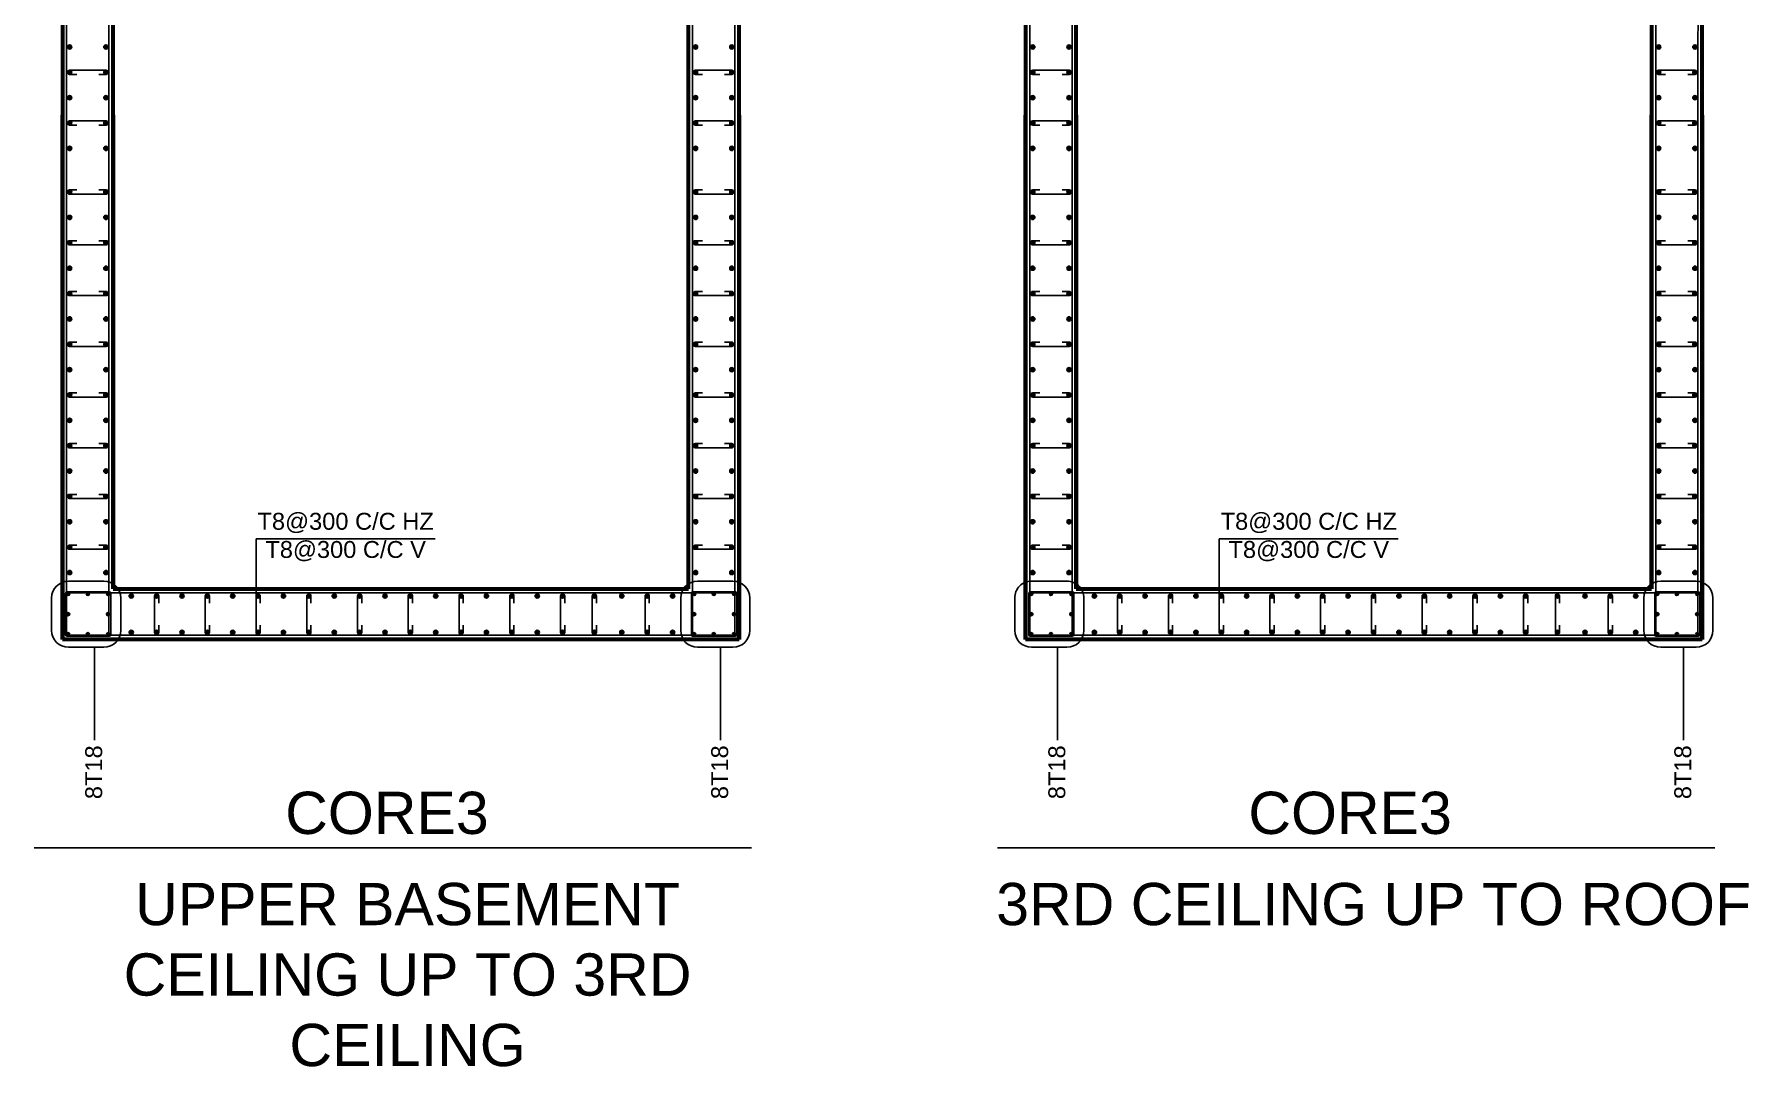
# Model space of a CAD drawing. Header units: millimetres. Extents: x -967280 to 3852, y 2833 to 1955156.
# Drawn here: x -398358 to -391302, y 453299 to 457550 of the extents above; entities that cross this region are included whole.
import ezdxf

# ---------------------------------------------------------------- set-up
doc = ezdxf.new("R2010")
doc.units = ezdxf.units.MM
doc.header["$LTSCALE"] = 1000
for name, color, linetype in [('A-WALL-LOW', 4, 'Continuous'), ('BARS', 1, 'Continuous'), ('S -Beams', 2, 'Continuous'), ('ST-STEEL', 4, 'Continuous'), ('ST-TEXT', 3, 'Continuous')]:
    doc.layers.add(name, color=color, linetype=linetype)
doc.layers.add('ST-001-COL-SEC', color=6, linetype='Continuous', lineweight=60)
doc.styles.add('STRECTURAL', font='arial.ttf')
doc.styles.add('TXT DIM 25', font='arial.ttf')
doc.dimstyles.new('ST- DIM1-25', dxfattribs={"dimscale": 0.025, "dimtxt": 1000, "dimasz": 1000, "dimexe": 1000, "dimexo": 1000, "dimgap": 0.5, "dimtad": 2, "dimdec": 0, "dimrnd": 5, "dimzin": 0, "dimdsep": 46, "dimtxsty": 'TXT DIM 25', "dimblk": 'ARCHTICK', "dimcen": 90, "dimdle": 1000, "dimclrd": 1, "dimclre": 1, "dimclrt": 3, "dimadec": 1, "dimazin": 0, "dimtfac": 1, "dimtdec": 0, "dimtofl": 0, "dimtmove": 0, "dimatfit": 3, "dimfxl": 1, "dimtolj": 1, "dimtzin": 0, "dimarcsym": 0})

# ---------------------------------------------------------------- blocks, each defined once
blk = doc.blocks.new('D25')
at = {"layer": 'BARS'}
h = blk.add_hatch(color=256, dxfattribs=at)
h.dxf.hatch_style = 1
edge = h.paths.add_edge_path()
edge.add_arc((0, 0), 12.5, 0, 360)
at = {"layer": 'BARS', "color": 1}
blk.add_circle((0, 0), 12.5, dxfattribs=at)
at = {"layer": 'Defpoints'}
for p, q in [((12.5, 0), (-12.5, 0)), ((0, -12.5), (0, 12.5))]:
    blk.add_line(p, q, dxfattribs=at)
at = {"layer": 'ST-STEEL'}
blk.add_circle((0, 0), 12.5, dxfattribs=at)
blk = doc.blocks.new('_ArchTick')
at = {"color": 0, "linetype": 'ByBlock', "const_width": 0.15}
blk.add_lwpolyline([(-0.5, -0.5), (0.5, 0.5)], dxfattribs=at)
blk = doc.blocks.new('ST_WAll')
at = {"layer": 'A-WALL-LOW', "color": 1}
for points in [[(548170.9205314796, 1612341.10213393), (547962.1162808817, 1612341.10213393, 0.414213562373095), (547862.1162808817, 1612241.102134169), (547862.1162808817, 1612049.631567896, 0.414213562373095), (547962.1162808817, 1611949.631567896), (548170.9205314796, 1611949.631567896, 0.414213562373095), (548270.9205314796, 1612049.631567896), (548270.9205314796, 1612241.102134169, 0.414213562373095)], [(551681.1084968708, 1612341.10213393), (551889.9127475881, 1612341.10213393, -0.414213562373095), (551989.912747469, 1612241.102134169), (551989.912747469, 1612049.631567896, -0.414213562373095), (551889.9127475881, 1611949.631567896), (551681.1084968708, 1611949.631567896, -0.414213562373095), (551581.1084968708, 1612049.631567896), (551581.1084968708, 1612241.102134169, -0.414213562373095)], [(553864.3907357203, 1612341.10213393), (553655.5864851229, 1612341.10213393, 0.414213562373095), (553555.5864851227, 1612241.102134169), (553555.5864851227, 1612049.631567896, 0.414213562373095), (553655.5864851229, 1611949.631567896), (553864.3907357203, 1611949.631567896, 0.414213562373095), (553964.3907357205, 1612049.631567896), (553964.3907357205, 1612241.102134169, 0.414213562373095)], [(557374.5787011121, 1612341.10213393), (557583.382951829, 1612341.10213393, -0.414213562373095), (557683.38295171, 1612241.102134169), (557683.38295171, 1612049.631567896, -0.414213562373095), (557583.382951829, 1611949.631567896), (557374.5787011121, 1611949.631567896, -0.414213562373095), (557274.5787011121, 1612049.631567896), (557274.5787011121, 1612241.102134169, -0.414213562373095)]]:
    blk.add_lwpolyline(points, format="xyb", close=True, dxfattribs=at)
at = {"layer": 'S -Beams', "color": 3}
for p, q in [((547760.0000000002, 1610763.036947889), (552000.0000000001, 1610763.036947889)), ((553453.4702042415, 1610763.036947889), (557693.470204241, 1610763.036947889))]:
    blk.add_line(p, q, dxfattribs=at)
at = {"layer": 'ST-001-COL-SEC'}
for p, q in [((547926.0145141761, 1619195.908572145), (547926.0145141761, 1611995.908493221)), ((551926.0145141744, 1611995.908493221), (551926.0145141744, 1619195.908572145)), ((553619.4847184173, 1619195.908572145), (553619.4847184173, 1611995.908493221)), ((557619.4847184153, 1611995.908493221), (557619.4847184153, 1619195.908572145)), ((548226.0145141758, 1612295.908493221), (548226.0145141758, 1618895.908572144)), ((551626.3467996976, 1618895.908572144), (551626.086947187, 1612295.908493222)), ((553919.484718417, 1612295.908493221), (553919.484718417, 1618895.908572144)), ((557319.817003939, 1618895.908572144), (557319.5571514278, 1612295.908493222)), ((547926.0145141761, 1611995.908493221), (547926.0145141761, 1615095.908493221)), ((548226.0145141758, 1615095.908493221), (548226.0145141758, 1612295.908493221)), ((551626.3467996976, 1612295.908493221), (551626.3467996976, 1615095.908493221)), ((551926.2861781629, 1615095.908493221), (551926.0145141744, 1611995.908493221)), ((553619.4847184173, 1611995.908493221), (553619.4847184173, 1615095.908493221)), ((553919.484718417, 1615095.908493221), (553919.484718417, 1612295.908493221)), ((557319.817003939, 1612295.908493221), (557319.817003939, 1615095.908493221)), ((557619.7563824041, 1615095.908493221), (557619.4847184153, 1611995.908493221)), ((548226.0145141758, 1612295.908493221), (551626.3467996976, 1612295.908493221)), ((553919.484718417, 1612295.908493221), (557319.817003939, 1612295.908493221)), ((551926.0145141744, 1611995.908493221), (547926.0145141761, 1611995.908493221)), ((557619.4847184153, 1611995.908493221), (553619.4847184173, 1611995.908493221))]:
    blk.add_line(p, q, dxfattribs=at)
at = {"layer": 'ST-STEEL'}
for points in [[(547963.112863747, 1619170.908572145), (548188.9161647243, 1619170.908572145, -0.414213562373095), (548201.0145141761, 1619158.810222574), (548201.0145141761, 1612036.585086315, -0.414213562373095), (548182.1220547833, 1612017.692626923), (547963.112863747, 1612017.692626923, -0.414213562373095), (547951.0145141762, 1612029.790976494), (547951.0145141762, 1619158.810222574, -0.414213562373095)], [(551889.2484501265, 1619170.908572145), (551663.4451491496, 1619170.908572145, 0.414213562373095), (551651.3467996977, 1619158.810222574), (551651.0751357089, 1612029.790976494, 0.414213562373095), (551663.1734851608, 1612017.692626923), (551888.976786138, 1612017.692626923, 0.414213562373095), (551901.075135709, 1612029.790976494), (551901.346799698, 1619158.810222574, 0.414213562373095)], [(553656.5830679883, 1619170.908572145), (553882.3863689651, 1619170.908572145, -0.414213562373095), (553894.484718417, 1619158.810222574), (553894.484718417, 1612036.585086315, -0.414213562373095), (553875.5922590245, 1612017.692626923), (553656.5830679883, 1612017.692626923, -0.414213562373095), (553644.484718417, 1612029.790976494), (553644.484718417, 1619158.810222574, -0.414213562373095)], [(557582.7186543677, 1619170.908572145), (557356.9153533911, 1619170.908572145, 0.414213562373095), (557344.817003939, 1619158.810222574), (557344.5453399501, 1612029.790976494, 0.414213562373095), (557356.643689402, 1612017.692626923), (557582.4469903789, 1612017.692626923, 0.414213562373095), (557594.5453399504, 1612029.790976494), (557594.8170039392, 1619158.810222574, 0.414213562373095)], [(547954.2520142657, 1612014.733493222), (548202.3451736085, 1612014.733493222, 0.414213562373095), (548211.7576736086, 1612024.145993042), (548211.7576736086, 1612268.870993042, 0.414213562373095), (548202.3451736085, 1612278.283493221), (547954.2520142657, 1612278.283493221, 0.414213562373095), (547944.8395142657, 1612268.870993042), (547944.8395142657, 1612024.145993042, 0.414213562373095)], [(551888.9424547813, 1612270.908493221), (547963.112863747, 1612270.908493221, 0.414213562373095), (547951.0145141762, 1612258.81014365), (547951.0145141762, 1612033.006842793, 0.414213562373095), (547963.112863747, 1612020.908493221), (551888.9424547813, 1612020.908493221, 0.414213562373095), (551901.0408042334, 1612033.006842793), (551901.0408042334, 1612258.81014365, 0.414213562373095)], [(551654.5842997873, 1612014.733493222), (551902.6774591303, 1612014.733493222, 0.414213562373095), (551912.0899591302, 1612024.145993042), (551912.0899591302, 1612268.870993042, 0.414213562373095), (551902.6774591303, 1612278.283493221), (551654.5842997873, 1612278.283493221, 0.414213562373095), (551645.1717997874, 1612268.870993042), (551645.1717997874, 1612024.145993042, 0.414213562373095)], [(553647.722218507, 1612014.733493222), (553895.8153778497, 1612014.733493222, 0.414213562373095), (553905.2278778496, 1612024.145993042), (553905.2278778496, 1612268.870993042, 0.414213562373095), (553895.8153778497, 1612278.283493221), (553647.722218507, 1612278.283493221, 0.414213562373095), (553638.3097185069, 1612268.870993042), (553638.3097185069, 1612024.145993042, 0.414213562373095)], [(557582.4126590225, 1612270.908493221), (553656.5830679883, 1612270.908493221, 0.414213562373095), (553644.484718417, 1612258.81014365), (553644.484718417, 1612033.006842793, 0.414213562373095), (553656.5830679883, 1612020.908493221), (557582.4126590225, 1612020.908493221, 0.414213562373095), (557594.5110084744, 1612033.006842793), (557594.5110084744, 1612258.81014365, 0.414213562373095)], [(557348.0545040288, 1612014.733493222), (557596.1476633713, 1612014.733493222, 0.414213562373095), (557605.5601633714, 1612024.145993042), (557605.5601633714, 1612268.870993042, 0.414213562373095), (557596.1476633713, 1612278.283493221), (557348.0545040288, 1612278.283493221, 0.414213562373095), (557338.6420040287, 1612268.870993042), (557338.6420040287, 1612024.145993042, 0.414213562373095)]]:
    blk.add_lwpolyline(points, format="xyb", close=True, dxfattribs=at)
for points in [[(548142.0962471048, 1615337.526403851), (548184.2146393339, 1615337.528537698, 1.000000000000947), (548184.2133727352, 1615362.528537698), (547968.8925740999, 1615362.529380269, 1), (547968.8938405793, 1615337.529380269), (548011.1137954274, 1615337.531519361)], [(548142.0962471048, 1615337.526403851), (548184.2146393339, 1615337.528537698, 1.000000000000947), (548184.2133727352, 1615362.528537698), (547968.8925740999, 1615362.529380269, 1), (547968.8938405793, 1615337.529380269), (548011.1137954274, 1615337.531519361)], [(551709.9327813647, 1615337.526403851), (551667.8143892549, 1615337.528537698, -1.000000000000947), (551667.8156557343, 1615362.528537698), (551883.1364544893, 1615362.529380269, -1), (551883.1351878906, 1615337.529380269), (551840.9152330423, 1615337.531519361)], [(551709.9327813647, 1615337.526403851), (551667.8143892549, 1615337.528537698, -1.000000000000947), (551667.8156557343, 1615362.528537698), (551883.1364544893, 1615362.529380269, -1), (551883.1351878906, 1615337.529380269), (551840.9152330423, 1615337.531519361)], [(553835.566451346, 1615337.526403851), (553877.6848435748, 1615337.528537698, 1.000000000000947), (553877.6835769764, 1615362.528537698), (553662.3627783408, 1615362.529380269, 1), (553662.3640448203, 1615337.529380269), (553704.5839996684, 1615337.531519361)], [(553835.566451346, 1615337.526403851), (553877.6848435748, 1615337.528537698, 1.000000000000947), (553877.6835769764, 1615362.528537698), (553662.3627783408, 1615362.529380269, 1), (553662.3640448203, 1615337.529380269), (553704.5839996684, 1615337.531519361)], [(557403.4029856059, 1615337.526403851), (557361.2845934961, 1615337.528537698, -1.000000000000947), (557361.2858599757, 1615362.528537698), (557576.6066587303, 1615362.529380269, -1), (557576.6053921314, 1615337.529380269), (557534.3854372832, 1615337.531519361)], [(557403.4029856059, 1615337.526403851), (557361.2845934961, 1615337.528537698, -1.000000000000947), (557361.2858599757, 1615362.528537698), (557576.6066587303, 1615362.529380269, -1), (557576.6053921314, 1615337.529380269), (557534.3854372832, 1615337.531519361)], [(548142.0962471048, 1615037.52640409), (548184.2146393339, 1615037.528537698, 1.000000000000947), (548184.2133727352, 1615062.528537698), (547968.8925740999, 1615062.529380269, 1), (547968.8938405793, 1615037.529380269), (548011.1137954274, 1615037.531519361)], [(548142.0962471048, 1615037.52640409), (548184.2146393339, 1615037.528537698, 1.000000000000947), (548184.2133727352, 1615062.528537698), (547968.8925740999, 1615062.529380269, 1), (547968.8938405793, 1615037.529380269), (548011.1137954274, 1615037.531519361)], [(551709.9327813647, 1615037.52640409), (551667.8143892549, 1615037.528537698, -1.000000000000947), (551667.8156557343, 1615062.528537698), (551883.1364544893, 1615062.529380269, -1), (551883.1351878906, 1615037.529380269), (551840.9152330423, 1615037.531519361)], [(551709.9327813647, 1615037.52640409), (551667.8143892549, 1615037.528537698, -1.000000000000947), (551667.8156557343, 1615062.528537698), (551883.1364544893, 1615062.529380269, -1), (551883.1351878906, 1615037.529380269), (551840.9152330423, 1615037.531519361)], [(553835.566451346, 1615037.52640409), (553877.6848435748, 1615037.528537698, 1.000000000000947), (553877.6835769764, 1615062.528537698), (553662.3627783408, 1615062.529380269, 1), (553662.3640448203, 1615037.529380269), (553704.5839996684, 1615037.531519361)], [(553835.566451346, 1615037.52640409), (553877.6848435748, 1615037.528537698, 1.000000000000947), (553877.6835769764, 1615062.528537698), (553662.3627783408, 1615062.529380269, 1), (553662.3640448203, 1615037.529380269), (553704.5839996684, 1615037.531519361)], [(557403.4029856059, 1615037.52640409), (557361.2845934961, 1615037.528537698, -1.000000000000947), (557361.2858599757, 1615062.528537698), (557576.6066587303, 1615062.529380269, -1), (557576.6053921314, 1615037.529380269), (557534.3854372832, 1615037.531519361)], [(557403.4029856059, 1615037.52640409), (557361.2845934961, 1615037.528537698, -1.000000000000947), (557361.2858599757, 1615062.528537698), (557576.6066587303, 1615062.529380269, -1), (557576.6053921314, 1615037.529380269), (557534.3854372832, 1615037.531519361)], [(548142.0962470451, 1614654.291503847), (548184.2146392745, 1614654.289370239, -1.000000000000947), (548184.2133726756, 1614629.28937024), (547968.89257404, 1614629.288527668, -1), (547968.8938405194, 1614654.288527668), (548011.1137953678, 1614654.286388577)], [(548142.0962470451, 1614654.291503847), (548184.2146392745, 1614654.289370239, -1.000000000000947), (548184.2133726756, 1614629.28937024), (547968.89257404, 1614629.288527668, -1), (547968.8938405194, 1614654.288527668), (548011.1137953678, 1614654.286388577)], [(551709.9327813054, 1614654.291503847), (551667.8143891955, 1614654.289370239, 1.000000000000947), (551667.8156556749, 1614629.28937024), (551883.1364544295, 1614629.288527668, 1), (551883.135187831, 1614654.288527668), (551840.9152329824, 1614654.286388577)], [(551709.9327813054, 1614654.291503847), (551667.8143891955, 1614654.289370239, 1.000000000000947), (551667.8156556749, 1614629.28937024), (551883.1364544295, 1614629.288527668, 1), (551883.135187831, 1614654.288527668), (551840.9152329824, 1614654.286388577)], [(553835.5664512864, 1614654.291503847), (553877.6848435155, 1614654.289370239, -1.000000000000947), (553877.6835769165, 1614629.28937024), (553662.3627782812, 1614629.288527668, -1), (553662.3640447607, 1614654.288527668), (553704.5839996088, 1614654.286388577)], [(553835.5664512864, 1614654.291503847), (553877.6848435155, 1614654.289370239, -1.000000000000947), (553877.6835769165, 1614629.28937024), (553662.3627782812, 1614629.288527668, -1), (553662.3640447607, 1614654.288527668), (553704.5839996088, 1614654.286388577)], [(557403.4029855465, 1614654.291503847), (557361.2845934364, 1614654.289370239, 1.000000000000947), (557361.2858599161, 1614629.28937024), (557576.6066586707, 1614629.288527668, 1), (557576.6053920718, 1614654.288527668), (557534.3854372236, 1614654.286388577)], [(557403.4029855465, 1614654.291503847), (557361.2845934364, 1614654.289370239, 1.000000000000947), (557361.2858599161, 1614629.28937024), (557576.6066586707, 1614629.288527668, 1), (557576.6053920718, 1614654.288527668), (557534.3854372236, 1614654.286388577)], [(548142.0962470451, 1614354.291504086), (548184.2146392745, 1614354.289370239, -1.000000000000947), (548184.2133726756, 1614329.289370239), (547968.89257404, 1614329.288527668, -1), (547968.8938405194, 1614354.288527668), (548011.1137953678, 1614354.286388577)], [(548142.0962470451, 1614354.291504086), (548184.2146392745, 1614354.289370239, -1.000000000000947), (548184.2133726756, 1614329.289370239), (547968.89257404, 1614329.288527668, -1), (547968.8938405194, 1614354.288527668), (548011.1137953678, 1614354.286388577)], [(551709.9327813054, 1614354.291504086), (551667.8143891955, 1614354.289370239, 1.000000000000947), (551667.8156556749, 1614329.289370239), (551883.1364544295, 1614329.288527668, 1), (551883.135187831, 1614354.288527668), (551840.9152329824, 1614354.286388577)], [(551709.9327813054, 1614354.291504086), (551667.8143891955, 1614354.289370239, 1.000000000000947), (551667.8156556749, 1614329.289370239), (551883.1364544295, 1614329.288527668, 1), (551883.135187831, 1614354.288527668), (551840.9152329824, 1614354.286388577)], [(553835.5664512864, 1614354.291504086), (553877.6848435155, 1614354.289370239, -1.000000000000947), (553877.6835769165, 1614329.289370239), (553662.3627782812, 1614329.288527668, -1), (553662.3640447607, 1614354.288527668), (553704.5839996088, 1614354.286388577)], [(553835.5664512864, 1614354.291504086), (553877.6848435155, 1614354.289370239, -1.000000000000947), (553877.6835769165, 1614329.289370239), (553662.3627782812, 1614329.288527668, -1), (553662.3640447607, 1614354.288527668), (553704.5839996088, 1614354.286388577)], [(557403.4029855465, 1614354.291504086), (557361.2845934364, 1614354.289370239, 1.000000000000947), (557361.2858599161, 1614329.289370239), (557576.6066586707, 1614329.288527668, 1), (557576.6053920718, 1614354.288527668), (557534.3854372236, 1614354.286388577)], [(557403.4029855465, 1614354.291504086), (557361.2845934364, 1614354.289370239, 1.000000000000947), (557361.2858599161, 1614329.289370239), (557576.6066586707, 1614329.288527668, 1), (557576.6053920718, 1614354.288527668), (557534.3854372236, 1614354.286388577)], [(548142.0962470451, 1614054.291504086), (548184.2146392745, 1614054.28937024, -1.000000000000947), (548184.2133726756, 1614029.28937024), (547968.89257404, 1614029.288527668, -1), (547968.8938405194, 1614054.28852743), (548011.1137953678, 1614054.286388815)], [(548142.0962470451, 1614054.291504086), (548184.2146392745, 1614054.28937024, -1.000000000000947), (548184.2133726756, 1614029.28937024), (547968.89257404, 1614029.288527668, -1), (547968.8938405194, 1614054.28852743), (548011.1137953678, 1614054.286388815)], [(551709.9327813054, 1614054.291504086), (551667.8143891955, 1614054.28937024, 1.000000000000947), (551667.8156556749, 1614029.28937024), (551883.1364544295, 1614029.288527668, 1), (551883.135187831, 1614054.28852743), (551840.9152329824, 1614054.286388815)], [(551709.9327813054, 1614054.291504086), (551667.8143891955, 1614054.28937024, 1.000000000000947), (551667.8156556749, 1614029.28937024), (551883.1364544295, 1614029.288527668, 1), (551883.135187831, 1614054.28852743), (551840.9152329824, 1614054.286388815)], [(553835.5664512864, 1614054.291504086), (553877.6848435155, 1614054.28937024, -1.000000000000947), (553877.6835769165, 1614029.28937024), (553662.3627782812, 1614029.288527668, -1), (553662.3640447607, 1614054.28852743), (553704.5839996088, 1614054.286388815)], [(553835.5664512864, 1614054.291504086), (553877.6848435155, 1614054.28937024, -1.000000000000947), (553877.6835769165, 1614029.28937024), (553662.3627782812, 1614029.288527668, -1), (553662.3640447607, 1614054.28852743), (553704.5839996088, 1614054.286388815)], [(557403.4029855465, 1614054.291504086), (557361.2845934364, 1614054.28937024, 1.000000000000947), (557361.2858599161, 1614029.28937024), (557576.6066586707, 1614029.288527668, 1), (557576.6053920718, 1614054.28852743), (557534.3854372236, 1614054.286388815)], [(557403.4029855465, 1614054.291504086), (557361.2845934364, 1614054.28937024, 1.000000000000947), (557361.2858599161, 1614029.28937024), (557576.6066586707, 1614029.288527668, 1), (557576.6053920718, 1614054.28852743), (557534.3854372236, 1614054.286388815)], [(548142.0962470451, 1613754.291504086), (548184.2146392745, 1613754.28937, -1.000000000000947), (548184.2133726756, 1613729.289370239), (547968.89257404, 1613729.288527668, -1), (547968.8938405194, 1613754.288527668), (548011.1137953678, 1613754.286388577)], [(548142.0962470451, 1613754.291504086), (548184.2146392745, 1613754.28937, -1.000000000000947), (548184.2133726756, 1613729.289370239), (547968.89257404, 1613729.288527668, -1), (547968.8938405194, 1613754.288527668), (548011.1137953678, 1613754.286388577)], [(551709.9327813054, 1613754.291504086), (551667.8143891955, 1613754.28937, 1.000000000000947), (551667.8156556749, 1613729.289370239), (551883.1364544295, 1613729.288527668, 1), (551883.135187831, 1613754.288527668), (551840.9152329824, 1613754.286388577)], [(551709.9327813054, 1613754.291504086), (551667.8143891955, 1613754.28937, 1.000000000000947), (551667.8156556749, 1613729.289370239), (551883.1364544295, 1613729.288527668, 1), (551883.135187831, 1613754.288527668), (551840.9152329824, 1613754.286388577)], [(553835.5664512864, 1613754.291504086), (553877.6848435155, 1613754.28937, -1.000000000000947), (553877.6835769165, 1613729.289370239), (553662.3627782812, 1613729.288527668, -1), (553662.3640447607, 1613754.288527668), (553704.5839996088, 1613754.286388577)], [(553835.5664512864, 1613754.291504086), (553877.6848435155, 1613754.28937, -1.000000000000947), (553877.6835769165, 1613729.289370239), (553662.3627782812, 1613729.288527668, -1), (553662.3640447607, 1613754.288527668), (553704.5839996088, 1613754.286388577)], [(557403.4029855465, 1613754.291504086), (557361.2845934364, 1613754.28937, 1.000000000000947), (557361.2858599161, 1613729.289370239), (557576.6066586707, 1613729.288527668, 1), (557576.6053920718, 1613754.288527668), (557534.3854372236, 1613754.286388577)], [(557403.4029855465, 1613754.291504086), (557361.2845934364, 1613754.28937, 1.000000000000947), (557361.2858599161, 1613729.289370239), (557576.6066586707, 1613729.288527668, 1), (557576.6053920718, 1613754.288527668), (557534.3854372236, 1613754.286388577)], [(548142.0962470451, 1613454.291503847), (548184.2146392745, 1613454.289370239, -1.000000000000947), (548184.2133726756, 1613429.289370239), (547968.89257404, 1613429.288527668, -1), (547968.8938405194, 1613454.288527668), (548011.1137953678, 1613454.286388576)], [(548142.0962470451, 1613454.291503847), (548184.2146392745, 1613454.289370239, -1.000000000000947), (548184.2133726756, 1613429.289370239), (547968.89257404, 1613429.288527668, -1), (547968.8938405194, 1613454.288527668), (548011.1137953678, 1613454.286388576)], [(551709.9327813054, 1613454.291503847), (551667.8143891955, 1613454.289370239, 1.000000000000947), (551667.8156556749, 1613429.289370239), (551883.1364544295, 1613429.288527668, 1), (551883.135187831, 1613454.288527668), (551840.9152329824, 1613454.286388576)], [(551709.9327813054, 1613454.291503847), (551667.8143891955, 1613454.289370239, 1.000000000000947), (551667.8156556749, 1613429.289370239), (551883.1364544295, 1613429.288527668, 1), (551883.135187831, 1613454.288527668), (551840.9152329824, 1613454.286388576)], [(553835.5664512864, 1613454.291503847), (553877.6848435155, 1613454.289370239, -1.000000000000947), (553877.6835769165, 1613429.289370239), (553662.3627782812, 1613429.288527668, -1), (553662.3640447607, 1613454.288527668), (553704.5839996088, 1613454.286388576)], [(553835.5664512864, 1613454.291503847), (553877.6848435155, 1613454.289370239, -1.000000000000947), (553877.6835769165, 1613429.289370239), (553662.3627782812, 1613429.288527668, -1), (553662.3640447607, 1613454.288527668), (553704.5839996088, 1613454.286388576)], [(557403.4029855465, 1613454.291503847), (557361.2845934364, 1613454.289370239, 1.000000000000947), (557361.2858599161, 1613429.289370239), (557576.6066586707, 1613429.288527668, 1), (557576.6053920718, 1613454.288527668), (557534.3854372236, 1613454.286388576)], [(557403.4029855465, 1613454.291503847), (557361.2845934364, 1613454.289370239, 1.000000000000947), (557361.2858599161, 1613429.289370239), (557576.6066586707, 1613429.288527668, 1), (557576.6053920718, 1613454.288527668), (557534.3854372236, 1613454.286388576)], [(548142.0962470451, 1613154.291503847), (548184.2146392745, 1613154.289370239, -1.000000000000947), (548184.2133726756, 1613129.289370239), (547968.89257404, 1613129.288527668, -1), (547968.8938405194, 1613154.288527668), (548011.1137953678, 1613154.286388577)], [(548142.0962470451, 1613154.291503847), (548184.2146392745, 1613154.289370239, -1.000000000000947), (548184.2133726756, 1613129.289370239), (547968.89257404, 1613129.288527668, -1), (547968.8938405194, 1613154.288527668), (548011.1137953678, 1613154.286388577)], [(551709.9327813054, 1613154.291503847), (551667.8143891955, 1613154.289370239, 1.000000000000947), (551667.8156556749, 1613129.289370239), (551883.1364544295, 1613129.288527668, 1), (551883.135187831, 1613154.288527668), (551840.9152329824, 1613154.286388577)], [(551709.9327813054, 1613154.291503847), (551667.8143891955, 1613154.289370239, 1.000000000000947), (551667.8156556749, 1613129.289370239), (551883.1364544295, 1613129.288527668, 1), (551883.135187831, 1613154.288527668), (551840.9152329824, 1613154.286388577)], [(553835.5664512864, 1613154.291503847), (553877.6848435155, 1613154.289370239, -1.000000000000947), (553877.6835769165, 1613129.289370239), (553662.3627782812, 1613129.288527668, -1), (553662.3640447607, 1613154.288527668), (553704.5839996088, 1613154.286388577)], [(553835.5664512864, 1613154.291503847), (553877.6848435155, 1613154.289370239, -1.000000000000947), (553877.6835769165, 1613129.289370239), (553662.3627782812, 1613129.288527668, -1), (553662.3640447607, 1613154.288527668), (553704.5839996088, 1613154.286388577)], [(557403.4029855465, 1613154.291503847), (557361.2845934364, 1613154.289370239, 1.000000000000947), (557361.2858599161, 1613129.289370239), (557576.6066586707, 1613129.288527668, 1), (557576.6053920718, 1613154.288527668), (557534.3854372236, 1613154.286388577)], [(557403.4029855465, 1613154.291503847), (557361.2845934364, 1613154.289370239, 1.000000000000947), (557361.2858599161, 1613129.289370239), (557576.6066586707, 1613129.288527668, 1), (557576.6053920718, 1613154.288527668), (557534.3854372236, 1613154.286388577)], [(548142.0962470451, 1612854.291504086), (548184.2146392745, 1612854.289370239, -1.000000000000947), (548184.2133726756, 1612829.289370239), (547968.89257404, 1612829.288527668, -1), (547968.8938405194, 1612854.288527668), (548011.1137953678, 1612854.286388577)], [(551709.9327813054, 1612854.291504086), (551667.8143891955, 1612854.289370239, 1.000000000000947), (551667.8156556749, 1612829.289370239), (551883.1364544295, 1612829.288527668, 1), (551883.135187831, 1612854.288527668), (551840.9152329824, 1612854.286388577)], [(551709.9327813054, 1612854.291504086), (551667.8143891955, 1612854.289370239, 1.000000000000947), (551667.8156556749, 1612829.289370239), (551883.1364544295, 1612829.288527668, 1), (551883.135187831, 1612854.288527668), (551840.9152329824, 1612854.286388577)], [(553835.5664512864, 1612854.291504086), (553877.6848435155, 1612854.289370239, -1.000000000000947), (553877.6835769165, 1612829.289370239), (553662.3627782812, 1612829.288527668, -1), (553662.3640447607, 1612854.288527668), (553704.5839996088, 1612854.286388577)], [(557403.4029855465, 1612854.291504086), (557361.2845934364, 1612854.289370239, 1.000000000000947), (557361.2858599161, 1612829.289370239), (557576.6066586707, 1612829.288527668, 1), (557576.6053920718, 1612854.288527668), (557534.3854372236, 1612854.286388577)], [(557403.4029855465, 1612854.291504086), (557361.2845934364, 1612854.289370239, 1.000000000000947), (557361.2858599161, 1612829.289370239), (557576.6066586707, 1612829.288527668, 1), (557576.6053920718, 1612854.288527668), (557534.3854372236, 1612854.286388577)], [(548142.0962470451, 1612554.291504086), (548184.2146392745, 1612554.289370239, -1.000000000000947), (548184.2133726756, 1612529.289370239), (547968.89257404, 1612529.288527668, -1), (547968.8938405194, 1612554.28852743), (548011.1137953678, 1612554.286388815)], [(548142.0962470451, 1612554.291504086), (548184.2146392745, 1612554.289370239, -1.000000000000947), (548184.2133726756, 1612529.289370239), (547968.89257404, 1612529.288527668, -1), (547968.8938405194, 1612554.28852743), (548011.1137953678, 1612554.286388815)], [(551709.9327813054, 1612554.291504086), (551667.8143891955, 1612554.289370239, 1.000000000000947), (551667.8156556749, 1612529.289370239), (551883.1364544295, 1612529.288527668, 1), (551883.135187831, 1612554.28852743), (551840.9152329824, 1612554.286388815)], [(551709.9327813054, 1612554.291504086), (551667.8143891955, 1612554.289370239, 1.000000000000947), (551667.8156556749, 1612529.289370239), (551883.1364544295, 1612529.288527668, 1), (551883.135187831, 1612554.28852743), (551840.9152329824, 1612554.286388815)], [(553835.5664512864, 1612554.291504086), (553877.6848435155, 1612554.289370239, -1.000000000000947), (553877.6835769165, 1612529.289370239), (553662.3627782812, 1612529.288527668, -1), (553662.3640447607, 1612554.28852743), (553704.5839996088, 1612554.286388815)], [(553835.5664512864, 1612554.291504086), (553877.6848435155, 1612554.289370239, -1.000000000000947), (553877.6835769165, 1612529.289370239), (553662.3627782812, 1612529.288527668, -1), (553662.3640447607, 1612554.28852743), (553704.5839996088, 1612554.286388815)], [(557403.4029855465, 1612554.291504086), (557361.2845934364, 1612554.289370239, 1.000000000000947), (557361.2858599161, 1612529.289370239), (557576.6066586707, 1612529.288527668, 1), (557576.6053920718, 1612554.28852743), (557534.3854372236, 1612554.286388815)], [(557403.4029855465, 1612554.291504086), (557361.2845934364, 1612554.289370239, 1.000000000000947), (557361.2858599161, 1612529.289370239), (557576.6066586707, 1612529.288527668, 1), (557576.6053920718, 1612554.28852743), (557534.3854372236, 1612554.286388815)], [(548495.6379549184, 1612211.481458605), (548495.635821072, 1612253.599850834, 1.000000000000947), (548470.635821072, 1612253.598584116), (548470.6349785009, 1612038.277785481, 1), (548495.6349785009, 1612038.279052199), (548495.6328395286, 1612080.499006928)], [(548795.6379547993, 1612211.481458605), (548795.6358210724, 1612253.599850834, 1.000000000000947), (548770.6358211912, 1612253.598584116), (548770.6349785009, 1612038.277785481, 1), (548795.6349783817, 1612038.279052199), (548795.6328395287, 1612080.499006928)], [(549095.6379549186, 1612211.481458605), (549095.6358210722, 1612253.599850834, 1.000000000000947), (549070.6358210722, 1612253.598584116), (549070.6349786199, 1612038.277785481, 1), (549095.634978501, 1612038.279052199), (549095.6328395287, 1612080.499006928)], [(549395.6379549183, 1612211.481458605), (549395.6358210723, 1612253.599850834, 1.000000000000947), (549370.6358210724, 1612253.598584116), (549370.634978501, 1612038.277785481, 1), (549395.6349785008, 1612038.279052199), (549395.6328395285, 1612080.499006928)], [(549695.6379547991, 1612211.481458605), (549695.6358210723, 1612253.599850834, 1.000000000000947), (549670.6358210723, 1612253.598584116), (549670.6349785011, 1612038.277785481, 1), (549695.6349785011, 1612038.279052199), (549695.6328395288, 1612080.499006928)], [(549995.6379549184, 1612211.481458605), (549995.635821072, 1612253.599850834, 1.000000000000947), (549970.6358210723, 1612253.598584116), (549970.6349785009, 1612038.277785481, 1), (549995.6349785012, 1612038.279052199), (549995.6328395288, 1612080.499006928)], [(550295.6379547992, 1612211.481458605), (550295.6358209532, 1612253.599850834, 1.000000000000947), (550270.6358209528, 1612253.598584116), (550270.6349783819, 1612038.277785481, 1), (550295.6349783817, 1612038.279052199), (550295.6328394094, 1612080.499006928)], [(550595.6379546801, 1612211.481458605), (550595.6358209532, 1612253.599850834, 1.000000000000947), (550570.6358209532, 1612253.598584116), (550570.6349783817, 1612038.277785481, 1), (550595.6349783818, 1612038.279052199), (550595.6328394095, 1612080.499006928)], [(550895.6379547993, 1612211.481458605), (550895.635820953, 1612253.599850834, 1.000000000000947), (550870.6358209532, 1612253.598584116), (550870.6349783815, 1612038.277785481, 1), (550895.6349783816, 1612038.279052199), (550895.6328394093, 1612080.499006928)], [(551083.1379547975, 1612211.481458605), (551083.1358210705, 1612253.599850834, 1.000000000000947), (551058.13582119, 1612253.598584116), (551058.1349784994, 1612038.277785481, 1), (551083.1349783798, 1612038.279052199), (551083.1328395271, 1612080.499006928)], [(551395.6379547975, 1612211.481458605), (551395.6358210706, 1612253.599850834, 1.000000000000947), (551370.6358211898, 1612253.598584116), (551370.6349784994, 1612038.277785481, 1), (551395.6349783803, 1612038.279052199), (551395.6328395272, 1612080.499006928)], [(554189.1081591594, 1612211.481458605), (554189.1060253133, 1612253.599850834, 1.000000000000947), (554164.1060253135, 1612253.598584116), (554164.1051827421, 1612038.277785481, 1), (554189.1051827421, 1612038.279052199), (554189.1030437698, 1612080.499006928)], [(554489.1081590406, 1612211.481458605), (554489.1060253133, 1612253.599850834, 1.000000000000947), (554464.1060254326, 1612253.598584116), (554464.1051827419, 1612038.277785481, 1), (554489.105182623, 1612038.279052199), (554489.1030437696, 1612080.499006928)], [(554789.1081591598, 1612211.481458605), (554789.1060253134, 1612253.599850834, 1.000000000000947), (554764.1060253134, 1612253.598584116), (554764.1051828612, 1612038.277785481, 1), (554789.1051827422, 1612038.279052199), (554789.10304377, 1612080.499006928)], [(555089.1081591595, 1612211.481458605), (555089.1060253131, 1612253.599850834, 1.000000000000947), (555064.1060253131, 1612253.598584116), (555064.105182742, 1612038.277785481, 1), (555089.105182742, 1612038.279052199), (555089.1030437697, 1612080.499006928)], [(555389.1081590405, 1612211.481458605), (555389.1060253135, 1612253.599850834, 1.000000000000947), (555364.1060253135, 1612253.598584116), (555364.105182742, 1612038.277785481, 1), (555389.1051827421, 1612038.279052199), (555389.1030437698, 1612080.499006928)], [(555689.1081591597, 1612211.481458605), (555689.1060253133, 1612253.599850834, 1.000000000000947), (555664.1060253133, 1612253.598584116), (555664.1051827421, 1612038.277785481, 1), (555689.1051827421, 1612038.279052199), (555689.1030437698, 1612080.499006928)], [(555989.1081590406, 1612211.481458605), (555989.106025194, 1612253.599850834, 1.000000000000947), (555964.106025194, 1612253.598584116), (555964.1051826229, 1612038.277785481, 1), (555989.1051826229, 1612038.279052199), (555989.1030436506, 1612080.499006928)], [(556289.1081589214, 1612211.481458605), (556289.1060251938, 1612253.599850834, 1.000000000000947), (556264.106025194, 1612253.598584116), (556264.1051826227, 1612038.277785481, 1), (556289.105182623, 1612038.279052199), (556289.1030436507, 1612080.499006928)], [(556589.1081590406, 1612211.481458605), (556589.1060251942, 1612253.599850834, 1.000000000000947), (556564.1060251942, 1612253.598584116), (556564.105182623, 1612038.277785481, 1), (556589.105182623, 1612038.279052199), (556589.1030436507, 1612080.499006928)], [(556776.6081590389, 1612211.481458605), (556776.6060253117, 1612253.599850834, 1.000000000000947), (556751.6060254306, 1612253.598584116), (556751.6051827406, 1612038.277785481, 1), (556776.605182621, 1612038.279052199), (556776.6030437683, 1612080.499006928)], [(557089.1081590387, 1612211.481458605), (557089.1060253119, 1612253.599850834, 1.000000000000947), (557064.1060254307, 1612253.598584116), (557064.1051827406, 1612038.277785481, 1), (557089.1051826212, 1612038.279052199), (557089.1030437681, 1612080.499006928)]]:
    blk.add_lwpolyline(points, format="xyb", dxfattribs=at)
at = {"layer": 'ST-STEEL', "color": 0}
for p, rotation in [((547968.8932074585, 1615500.028537698), 270), ((551668.8932073378, 1615500.028537698), 270), ((553662.3634116998, 1615500.028537698), 270), ((557362.363411579, 1615500.028537698), 270), ((547968.8932074585, 1615350.028537698), 270), ((551668.8932073378, 1615350.028537698), 270), ((553662.3634116998, 1615350.028537698), 270), ((557362.363411579, 1615350.028537698), 270), ((547968.8932074585, 1615200.028537698), 270), ((551668.8932073378, 1615200.028537698), 270), ((553662.3634116998, 1615200.028537698), 270), ((557362.363411579, 1615200.028537698), 270), ((547968.8932074585, 1615050.028537698), 270), ((551668.8932073378, 1615050.028537698), 270), ((553662.3634116998, 1615050.028537698), 270), ((557362.363411579, 1615050.028537698), 270), ((547968.8932074585, 1614900.028537698), 270), ((551668.8932073378, 1614900.028537698), 270), ((553662.3634116998, 1614900.028537698), 270), ((557362.363411579, 1614900.028537698), 270), ((548183.1358210719, 1614641.789370239), 90), ((551883.1358210708, 1614641.789370239), 90), ((553876.6060253135, 1614641.789370239), 90), ((557576.6060253116, 1614641.789370239), 90), ((548183.1358210719, 1614491.789370239), 90), ((551883.1358210708, 1614491.789370239), 90), ((553876.6060253135, 1614491.789370239), 90), ((557576.6060253116, 1614491.789370239), 90), ((548183.1358210719, 1614341.78937024), 90), ((551883.1358210708, 1614341.78937024), 90), ((553876.6060253135, 1614341.78937024), 90), ((557576.6060253116, 1614341.78937024), 90), ((548183.1358210719, 1614191.789370239), 90), ((551883.1358210708, 1614191.789370239), 90), ((553876.6060253135, 1614191.789370239), 90), ((557576.6060253116, 1614191.789370239), 90), ((548183.1358210719, 1614041.789370239), 90), ((551883.1358210708, 1614041.789370239), 90), ((553876.6060253135, 1614041.789370239), 90), ((557576.6060253116, 1614041.789370239), 90), ((548183.1358210719, 1613891.789370239), 90), ((551883.1358210708, 1613891.789370239), 90), ((553876.6060253135, 1613891.789370239), 90), ((557576.6060253116, 1613891.789370239), 90), ((548183.1358210719, 1613741.789370239), 90), ((551883.1358210708, 1613741.789370239), 90), ((553876.6060253135, 1613741.789370239), 90), ((557576.6060253116, 1613741.789370239), 90), ((548183.1358210719, 1613591.789370239), 90), ((551883.1358210708, 1613591.789370239), 90), ((553876.6060253135, 1613591.789370239), 90), ((557576.6060253116, 1613591.789370239), 90), ((548183.1358210719, 1613441.789370239), 90), ((551883.1358210708, 1613441.789370239), 90), ((553876.6060253135, 1613441.789370239), 90), ((557576.6060253116, 1613441.789370239), 90), ((548183.1358210719, 1613291.789370239), 90), ((551883.1358210708, 1613291.789370239), 90), ((553876.6060253135, 1613291.789370239), 90), ((557576.6060253116, 1613291.789370239), 90), ((548183.1358210719, 1613141.789370239), 90), ((551883.1358210708, 1613141.789370239), 90), ((553876.6060253135, 1613141.789370239), 90), ((557576.6060253116, 1613141.789370239), 90), ((548183.1358210719, 1612991.789370239), 90), ((551883.1358210708, 1612991.789370239), 90), ((553876.6060253135, 1612991.789370239), 90), ((557576.6060253116, 1612991.789370239), 90), ((548183.1358210719, 1612841.789370239), 90), ((551883.1358210708, 1612841.789370239), 90), ((553876.6060253135, 1612841.789370239), 90), ((557576.6060253116, 1612841.789370239), 90), ((548183.1358210719, 1612691.78937024), 90), ((551883.1358210708, 1612691.78937024), 90), ((553876.6060253135, 1612691.78937024), 90), ((557576.6060253116, 1612691.78937024), 90), ((548183.1358210719, 1612541.789370239), 90), ((551883.1358210708, 1612541.789370239), 90), ((553876.6060253135, 1612541.789370239), 90), ((557576.6060253116, 1612541.789370239), 90), ((548183.1358210719, 1612391.789370239), 90), ((551883.1358210708, 1612391.789370239), 90), ((553876.6060253135, 1612391.789370239), 90), ((557576.6060253116, 1612391.789370239), 90), ((548333.1358211912, 1612253.599217356), 90), ((548483.1358210723, 1612253.599217356), 90), ((548633.1358210724, 1612253.599217356), 90), ((548783.135821072, 1612253.599217356), 90), ((548933.1358210724, 1612253.599217356), 90), ((549083.1358211914, 1612253.599217356), 90), ((549233.1358210722, 1612253.599217356), 90), ((549383.1358210722, 1612253.599217356), 90), ((549533.1358210723, 1612253.599217356), 90), ((549683.1358210723, 1612253.599217356), 90), ((549833.1358211915, 1612253.599217356), 90), ((549983.1358210723, 1612253.599217356), 90), ((550133.1358209528, 1612253.599217356), 90), ((550283.1358209532, 1612253.599217356), 90), ((550433.1358209532, 1612253.599217356), 90), ((550583.1358209532, 1612253.599217356), 90), ((550733.1358210724, 1612253.599217356), 90), ((550883.1358209532, 1612253.599217356), 90), ((551070.6358210708, 1612253.599217356), 90), ((551233.1358210705, 1612253.599217356), 90), ((551383.1358210706, 1612253.599217356), 90), ((551533.1358210703, 1612253.599217356), 90), ((554026.6060254325, 1612253.599217356), 90), ((554176.6060253136, 1612253.599217356), 90), ((554326.6060253133, 1612253.599217356), 90), ((554476.6060253133, 1612253.599217356), 90), ((554626.6060253134, 1612253.599217356), 90), ((554776.6060254326, 1612253.599217356), 90), ((554926.6060253134, 1612253.599217356), 90), ((555076.6060253134, 1612253.599217356), 90), ((555226.6060253135, 1612253.599217356), 90), ((555376.6060253131, 1612253.599217356), 90), ((555526.6060254327, 1612253.599217356), 90), ((555676.6060253135, 1612253.599217356), 90), ((555826.6060251943, 1612253.599217356), 90), ((555976.6060251943, 1612253.599217356), 90), ((556126.6060251944, 1612253.599217356), 90), ((556276.6060251942, 1612253.599217356), 90), ((556426.6060253131, 1612253.599217356), 90), ((556576.6060251938, 1612253.599217356), 90), ((556764.1060253114, 1612253.599217356), 90), ((556926.6060253117, 1612253.599217356), 90), ((557076.6060253115, 1612253.599217356), 90), ((557226.6060253119, 1612253.599217356), 90), ((548333.1358211912, 1612037.630686224), 90), ((548483.1358210723, 1612037.630686224), 90), ((548633.1358210724, 1612037.630686224), 90), ((548783.135821072, 1612037.630686224), 90), ((548933.1358210724, 1612037.630686224), 90), ((549083.1358211914, 1612037.630686224), 90), ((549233.1358210722, 1612037.630686224), 90), ((549383.1358210722, 1612037.630686224), 90), ((549533.1358210723, 1612037.630686224), 90), ((549683.1358210723, 1612037.630686224), 90), ((549833.1358211915, 1612037.630686224), 90), ((549983.1358210723, 1612037.630686224), 90), ((550133.1358209528, 1612037.630686224), 90), ((550283.1358209532, 1612037.630686224), 90), ((550433.1358209532, 1612037.630686224), 90), ((550583.1358209532, 1612037.630686224), 90), ((550733.1358210724, 1612037.630686224), 90), ((550883.1358209532, 1612037.630686224), 90), ((551070.6358210708, 1612037.630686224), 90), ((551233.1358210705, 1612037.630686224), 90), ((551383.1358210706, 1612037.630686224), 90), ((551533.1358210703, 1612037.630686224), 90), ((554026.6060254325, 1612037.630686224), 90), ((554176.6060253136, 1612037.630686224), 90), ((554326.6060253133, 1612037.630686224), 90), ((554476.6060253133, 1612037.630686224), 90), ((554626.6060253134, 1612037.630686224), 90), ((554776.6060254326, 1612037.630686224), 90), ((554926.6060253134, 1612037.630686224), 90), ((555076.6060253134, 1612037.630686224), 90), ((555226.6060253135, 1612037.630686224), 90), ((555376.6060253131, 1612037.630686224), 90), ((555526.6060254327, 1612037.630686224), 90), ((555676.6060253135, 1612037.630686224), 90), ((555826.6060251943, 1612037.630686224), 90), ((555976.6060251943, 1612037.630686224), 90), ((556126.6060251944, 1612037.630686224), 90), ((556276.6060251942, 1612037.630686224), 90), ((556426.6060253131, 1612037.630686224), 90), ((556576.6060251938, 1612037.630686224), 90), ((556764.1060253114, 1612037.630686224), 90), ((556926.6060253117, 1612037.630686224), 90), ((557076.6060253115, 1612037.630686224), 90), ((557226.6060253119, 1612037.630686224), 90)]:
    blk.add_blockref('D25', p, dxfattribs=dict(at, rotation=rotation))
for p, xscale, rotation in [((548183.1358211316, 1615500.028537698), -1.000000000000001, 90), ((551883.1358211304, 1615500.028537698), -1.000000000000001, 90), ((553876.6060253729, 1615500.028537698), -1.000000000000001, 90), ((557576.606025371, 1615500.028537698), -1.000000000000001, 90), ((548183.1358211316, 1615350.028537698), -1.000000000000001, 90), ((551883.1358211304, 1615350.028537698), -1.000000000000001, 90), ((553876.6060253729, 1615350.028537698), -1.000000000000001, 90), ((557576.606025371, 1615350.028537698), -1.000000000000001, 90), ((548183.1358211316, 1615200.028537698), -1.000000000000001, 90), ((551883.1358211304, 1615200.028537698), -1.000000000000001, 90), ((553876.6060253729, 1615200.028537698), -1.000000000000001, 90), ((557576.606025371, 1615200.028537698), -1.000000000000001, 90), ((548183.1358211316, 1615050.028537698), -1.000000000000001, 90), ((551883.1358211304, 1615050.028537698), -1.000000000000001, 90), ((553876.6060253729, 1615050.028537698), -1.000000000000001, 90), ((557576.606025371, 1615050.028537698), -1.000000000000001, 90), ((548183.1358211316, 1614900.028537698), -1.000000000000001, 90), ((551883.1358211304, 1614900.028537698), -1.000000000000001, 90), ((553876.6060253729, 1614900.028537698), -1.000000000000001, 90), ((557576.606025371, 1614900.028537698), -1.000000000000001, 90), ((547968.8932073992, 1614641.789370239), -1, 270), ((551668.8932072782, 1614641.789370239), -1, 270), ((553662.3634116399, 1614641.789370239), -1, 270), ((557362.3634115192, 1614641.789370239), -1, 270), ((547968.8932073992, 1614491.789370239), -1, 270), ((551668.8932072782, 1614491.789370239), -1, 270), ((553662.3634116399, 1614491.789370239), -1, 270), ((557362.3634115192, 1614491.789370239), -1, 270), ((547968.8932073992, 1614341.78937024), -1, 270), ((551668.8932072782, 1614341.78937024), -1, 270), ((553662.3634116399, 1614341.78937024), -1, 270), ((557362.3634115192, 1614341.78937024), -1, 270), ((547968.8932073992, 1614191.789370239), -1, 270), ((551668.8932072782, 1614191.789370239), -1, 270), ((553662.3634116399, 1614191.789370239), -1, 270), ((557362.3634115192, 1614191.789370239), -1, 270), ((547968.8932073992, 1614041.789370239), -1, 270), ((551668.8932072782, 1614041.789370239), -1, 270), ((553662.3634116399, 1614041.789370239), -1, 270), ((557362.3634115192, 1614041.789370239), -1, 270), ((547968.8932073992, 1613891.789370239), -1, 270), ((551668.8932072782, 1613891.789370239), -1, 270), ((553662.3634116399, 1613891.789370239), -1, 270), ((557362.3634115192, 1613891.789370239), -1, 270), ((547968.8932073992, 1613741.789370239), -1, 270), ((551668.8932072782, 1613741.789370239), -1, 270), ((553662.3634116399, 1613741.789370239), -1, 270), ((557362.3634115192, 1613741.789370239), -1, 270), ((547968.8932073992, 1613591.789370239), -1, 270), ((551668.8932072782, 1613591.789370239), -1, 270), ((553662.3634116399, 1613591.789370239), -1, 270), ((557362.3634115192, 1613591.789370239), -1, 270), ((547968.8932073992, 1613441.789370239), -1, 270), ((551668.8932072782, 1613441.789370239), -1, 270), ((553662.3634116399, 1613441.789370239), -1, 270), ((557362.3634115192, 1613441.789370239), -1, 270), ((547968.8932073992, 1613291.789370239), -1, 270), ((551668.8932072782, 1613291.789370239), -1, 270), ((553662.3634116399, 1613291.789370239), -1, 270), ((557362.3634115192, 1613291.789370239), -1, 270), ((547968.8932073992, 1613141.789370239), -1, 270), ((551668.8932072782, 1613141.789370239), -1, 270), ((553662.3634116399, 1613141.789370239), -1, 270), ((557362.3634115192, 1613141.789370239), -1, 270), ((547968.8932073992, 1612991.789370239), -1, 270), ((551668.8932072782, 1612991.789370239), -1, 270), ((553662.3634116399, 1612991.789370239), -1, 270), ((557362.3634115192, 1612991.789370239), -1, 270), ((547968.8932073992, 1612841.789370239), -1, 270), ((551668.8932072782, 1612841.789370239), -1, 270), ((553662.3634116399, 1612841.789370239), -1, 270), ((557362.3634115192, 1612841.789370239), -1, 270), ((547968.8932073992, 1612691.78937024), -1, 270), ((551668.8932072782, 1612691.78937024), -1, 270), ((553662.3634116399, 1612691.78937024), -1, 270), ((557362.3634115192, 1612691.78937024), -1, 270), ((547968.8932073992, 1612541.789370239), -1, 270), ((551668.8932072782, 1612541.789370239), -1, 270), ((553662.3634116399, 1612541.789370239), -1, 270), ((557362.3634115192, 1612541.789370239), -1, 270), ((547968.8932073992, 1612391.789370239), -1, 270), ((551668.8932072782, 1612391.789370239), -1, 270), ((553662.3634116399, 1612391.789370239), -1, 270), ((557362.3634115192, 1612391.789370239), -1, 270)]:
    blk.add_blockref('D25', p, dxfattribs=dict(at, xscale=xscale, rotation=rotation))
for p, xscale, yscale, zscale, rotation in [((547960.1397943385, 1612265.69168189), -0.7530000000000011, 0.7530000000000011, 0.7530000000000001, 90), ((548076.3160460137, 1612265.69168189), -0.7530000000000011, 0.7530000000000011, 0.7530000000000001, 90), ((548196.6436031866, 1612265.69168189), 0.7530000000000001, 0.7530000000000001, 0.7530000000000001, 270), ((551660.4720798603, 1612265.69168189), -0.7530000000000011, 0.7530000000000011, 0.7530000000000001, 90), ((551776.6483315353, 1612265.69168189), -0.7530000000000011, 0.7530000000000011, 0.7530000000000001, 90), ((551896.9758887084, 1612265.69168189), 0.7530000000000001, 0.7530000000000001, 0.7530000000000001, 270), ((553653.6099985797, 1612265.69168189), -0.7530000000000011, 0.7530000000000011, 0.7530000000000001, 90), ((553769.7862502551, 1612265.69168189), -0.7530000000000011, 0.7530000000000011, 0.7530000000000001, 90), ((553890.1138074278, 1612265.69168189), 0.7530000000000001, 0.7530000000000001, 0.7530000000000001, 270), ((557353.9422841013, 1612265.69168189), -0.7530000000000011, 0.7530000000000011, 0.7530000000000001, 90), ((557470.1185357766, 1612265.69168189), -0.7530000000000011, 0.7530000000000011, 0.7530000000000001, 90), ((557590.4460929496, 1612265.69168189), 0.7530000000000001, 0.7530000000000001, 0.7530000000000001, 270), ((547960.1397943385, 1612145.482584726), -0.7530000000000011, 0.7530000000000011, 0.7530000000000001, 90), ((548196.4573935358, 1612145.482584726), 0.7530000000000001, 0.7530000000000001, 0.7530000000000001, 270), ((551660.4720798603, 1612145.482584726), -0.7530000000000011, 0.7530000000000011, 0.7530000000000001, 90), ((551896.7896790573, 1612145.482584726), 0.7530000000000001, 0.7530000000000001, 0.7530000000000001, 270), ((553653.6099985797, 1612145.482584726), -0.7530000000000011, 0.7530000000000011, 0.7530000000000001, 90), ((553889.927597777, 1612145.482584726), 0.7530000000000001, 0.7530000000000001, 0.7530000000000001, 270), ((557353.9422841013, 1612145.482584726), -0.7530000000000011, 0.7530000000000011, 0.7530000000000001, 90), ((557590.2598832988, 1612145.482584726), 0.7530000000000001, 0.7530000000000001, 0.7530000000000001, 270), ((547960.1397943385, 1612027.325304553), 0.7530000000000011, 0.7530000000000011, 0.7530000000000011, 90), ((548076.3160460137, 1612027.325304553), 0.7530000000000011, 0.7530000000000011, 0.7530000000000011, 90), ((548196.6436031866, 1612027.325304553), -0.7530000000000001, 0.7530000000000001, 0.7530000000000001, 270), ((551660.4720798603, 1612027.325304553), 0.7530000000000011, 0.7530000000000011, 0.7530000000000011, 90), ((551776.6483315353, 1612027.325304553), 0.7530000000000011, 0.7530000000000011, 0.7530000000000011, 90), ((551896.9758887084, 1612027.325304553), -0.7530000000000001, 0.7530000000000001, 0.7530000000000001, 270), ((553653.6099985797, 1612027.325304553), 0.7530000000000011, 0.7530000000000011, 0.7530000000000011, 90), ((553769.7862502551, 1612027.325304553), 0.7530000000000011, 0.7530000000000011, 0.7530000000000011, 90), ((553890.1138074278, 1612027.325304553), -0.7530000000000001, 0.7530000000000001, 0.7530000000000001, 270), ((557353.9422841013, 1612027.325304553), 0.7530000000000011, 0.7530000000000011, 0.7530000000000011, 90), ((557470.1185357766, 1612027.325304553), 0.7530000000000011, 0.7530000000000011, 0.7530000000000011, 90), ((557590.4460929496, 1612027.325304553), -0.7530000000000001, 0.7530000000000001, 0.7530000000000001, 270)]:
    blk.add_blockref('D25', p, dxfattribs=dict(at, xscale=xscale, yscale=yscale, zscale=zscale, rotation=rotation))
at = {"layer": 'ST-TEXT', "color": 3, "attachment_point": 5, "style": 'STRECTURAL'}
for s, insert, char_height in [('\\A1;T8@300 C/C HZ\\PT8@300 C/C V  ', (549600.5739485899, 1612601.581455171), 100), ('\\A1;T8@300 C/C HZ\\PT8@300 C/C V  ', (555294.0441528311, 1612601.581455171), 100), ('\\A1;CORE3', (549844.8215196624, 1610968.947333707), 250.0000000000001), ('\\A1;CORE3', (555538.2917239033, 1610968.947333707), 250.0000000000001)]:
    blk.add_mtext(s, dxfattribs=dict(at, insert=insert, char_height=char_height))
at = {"layer": 'ST-TEXT', "color": 3, "char_height": 100, "attachment_point": 5, "rotation": 90.00000000000009, "style": 'STRECTURAL'}
for insert in [(548195.0611648915, 1611210.890644134), (551895.393450413, 1611210.890644134), (553888.5313691327, 1611210.890644134), (557588.8636546542, 1611210.890644134)]:
    blk.add_mtext('\\A1;8T18\\P  ', dxfattribs=dict(at, insert=insert))
at = {"layer": 'ST-TEXT', "color": 3, "char_height": 250.0000000000001, "width": 4239.999999999954, "attachment_point": 2, "style": 'STRECTURAL'}
for s, insert in [('\\A1;UPPER BASEMENT CEILING UP TO 3RD CEILING', (549966.6313866863, 1610556.426401265)), ('\\A1;3RD CEILING UP TO ROOF', (555677.2157888266, 1610556.426401265))]:
    blk.add_mtext(s, dxfattribs=dict(at, insert=insert))
at = {"layer": 'A-WALL-LOW', "color": 6}
for points in [[(549070.6353997865, 1612145.938184918), (549070.6353997865, 1612591.411954344), (550128.7464359682, 1612591.411954344)], [(554764.1056040275, 1612145.938184918), (554764.1056040275, 1612591.411954344), (555822.2166402094, 1612591.411954344)], [(548115.5889589468, 1611953.861894787), (548115.5889589468, 1611399.777826012), (548115.5889589468, 1611749.275739372)], [(551815.9212444685, 1611953.861894787), (551815.9212444685, 1611399.777826012), (551815.9212444685, 1611749.275739372)], [(553809.059163188, 1611953.861894787), (553809.059163188, 1611399.777826012), (553809.059163188, 1611749.275739372)], [(557509.3914487095, 1611953.861894787), (557509.3914487095, 1611399.777826012), (557509.3914487095, 1611749.275739372)]]:
    blk.add_leader(points, dimstyle='ST- DIM1-25', override={"dimasz": 1.5, "dimtad": 0}, dxfattribs=at)

msp = doc.modelspace()

# ---------------------------------------------------------------- block references
at = {"layer": 'S -Beams', "color": 8, "xscale": 0.6962368658832686, "yscale": 0.6962368658832686, "zscale": 0.6962368658832686}
msp.add_blockref('ST_WAll', (-779728.2741036307, -667273.2666090964), dxfattribs=at)

doc.saveas('drawing.dxf')
